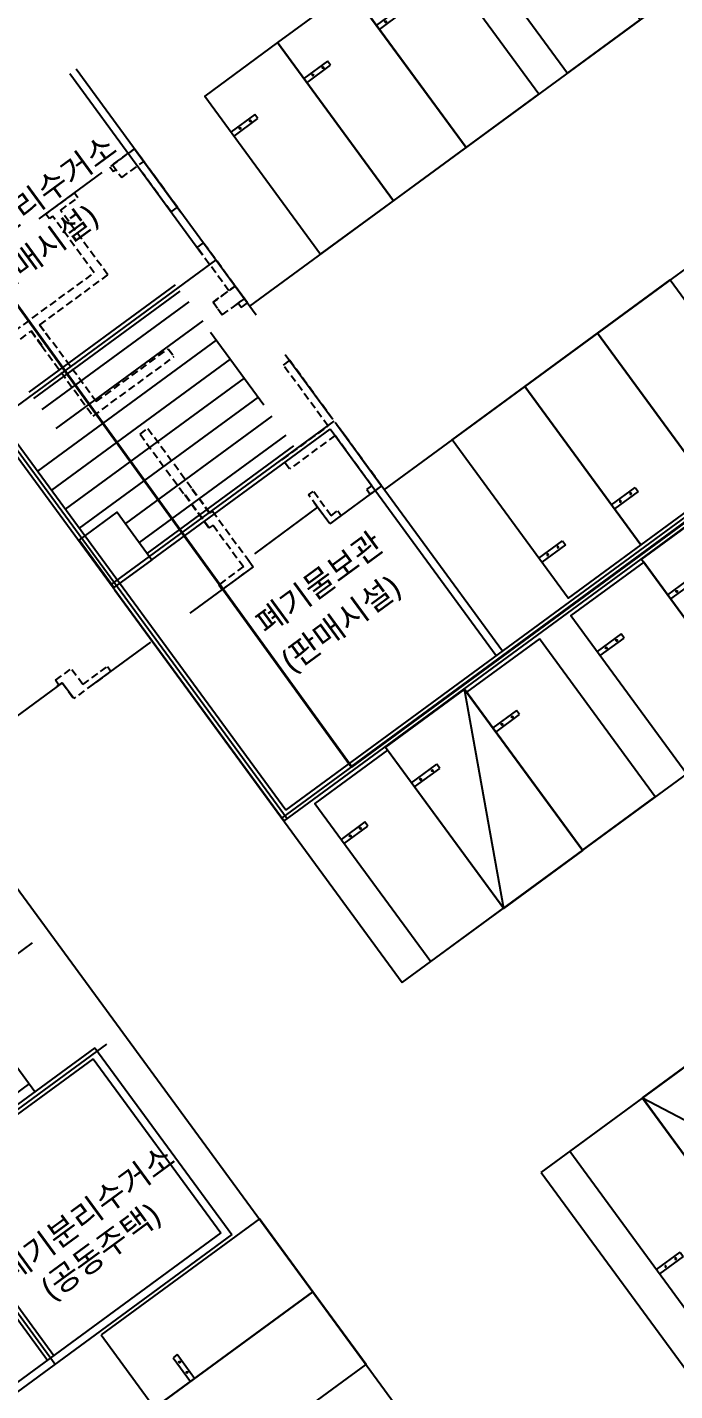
# Model space of a CAD drawing. Header units: millimetres. Extents: x 75184266 to 76346726, y -35077925 to -33679385.
# Drawn here: x 75416864 to 75433378, y -34621890 to -34587140 of the extents above; entities that cross this region are included whole.
import ezdxf
from ezdxf.enums import TextEntityAlignment as Align

# ---------------------------------------------------------------- set-up
doc = ezdxf.new("R2010")
doc.units = ezdxf.units.MM
doc.header["$LTSCALE"] = 50
doc.header["$MEASUREMENT"] = 0
doc.linetypes.add('HIDDEN2', pattern=[0.1875, 0.125, -0.0625])
doc.linetypes.add('XR-지하3층$0$H', pattern=[1.3, 0.8, -0.5])
doc.layers.add('XR-지하3층$0$일반주차', color=8, linetype='CONTINUOUS')
doc.layers.add('XR-지하3층$0$확장형주차', color=8, linetype='CONTINUOUS')
doc.layers.add('건축', color=8, linetype='CONTINUOUS', plot=False)
doc.layers.add('유도관제-주차면B2', color=7, linetype='CONTINUOUS', lineweight=100)
doc.styles.add('XR-지하3층$0$맑은고딕', font='')
doc.styles.get('XR-지하3층$0$맑은고딕').set_extended_font_data('Malgun Gothic')

# ---------------------------------------------------------------- blocks, each defined once
blk = doc.blocks.new('XR-지하3층$0$확장형 주차')
at = {"layer": 'XR-지하3층$0$확장형주차', "color": 7}
for p, q in [((0, 3965), (800, 3965)), ((0, 3835), (800, 3835)), ((800, 3835), (800, 3965))]:
    blk.add_line(p, q, dxfattribs=at)
blk.add_lwpolyline([(2500, 5100), (0, 0)], dxfattribs=at)
blk.add_lwpolyline([(2500, 5091), (0, 5091), (0, -9), (2500, -9)], close=True, dxfattribs=at)
for centre in [(238, 3900), (613, 3900)]:
    blk.add_circle(centre, 17.5, dxfattribs=at)
blk = doc.blocks.new('XR-지하3층$0$일반형 주차')
at = {"layer": 'XR-지하3층$0$일반주차'}
for p, q in [((750, 3865), (0, 3865)), ((750, 3735), (750, 3865)), ((0, 3735), (750, 3735))]:
    blk.add_line(p, q, dxfattribs=at)
blk.add_lwpolyline([(2300, 5000), (0, 5000), (0, 0), (2300, 0)], close=True, dxfattribs=at)
for centre in [(238, 3800), (563, 3800)]:
    blk.add_circle(centre, 17.5, dxfattribs=at)

msp = doc.modelspace()

# ---------------------------------------------------------------- linework, layer by layer
at = {"layer": '건축', "ltscale": 1000}
for p, q in [((75425970, -34598927), (75480522, -34558932)), ((75426427, -34611487), (75478122, -34573587)), ((75426427, -34611487), (75472800, -34577490)), ((75422541, -34594250), (75443622, -34578794)), ((75429975, -34616326), (75476347, -34582328))]:
    msp.add_line(p, q, dxfattribs=at)
at = {"layer": '건축', "ltscale": 100}
for p, q in [((75423353, -34607294), (75479322, -34566260)), ((75423494, -34607314), (75410845, -34590062)), ((75415986, -34597243), (75421676, -34593072)), ((75420989, -34594136), (75417237, -34596886)), ((75421344, -34594620), (75417592, -34597370)), ((75421685, -34595114), (75417124, -34598457)), ((75421536, -34594910), (75422894, -34596761)), ((75422040, -34595597), (75417479, -34598941)), ((75422395, -34596081), (75417834, -34599425)), ((75422750, -34596565), (75418189, -34599909)), ((75418999, -34601353), (75424690, -34597181)), ((75423105, -34597049), (75419367, -34599789)), ((75423459, -34597533), (75419721, -34600273)), ((75416992, -34610476), (75412667, -34613647)), ((75417057, -34614272), (75415283, -34611852)), ((75418884, -34613056), (75414217, -34616479)), ((75416924, -34614061), (75414211, -34616051)), ((75414815, -34617443), (75417577, -34621210))]:
    msp.add_line(p, q, dxfattribs=at)
at = {"layer": '건축', "ltscale": 0.5}
for p, q in [((75423456, -34607094), (75479263, -34566179)), ((75423412, -34607374), (75479220, -34566459)), ((75421337, -34592948), (75417948, -34588326)), ((75421617, -34592991), (75418110, -34588208)), ((75423413, -34607373), (75410764, -34590121)), ((75423456, -34607094), (75410925, -34590003)), ((75416911, -34596442), (75420649, -34593701)), ((75417029, -34596603), (75420767, -34593862)), ((75420043, -34600712), (75424587, -34597380)), ((75428824, -34603159), (75424587, -34597380)), ((75428985, -34603040), (75424749, -34597261)), ((75419924, -34600551), (75423663, -34597810)), ((75419103, -34601494), (75419103, -34601494)), ((75418590, -34613148), (75416491, -34614687)), ((75418590, -34613148), (75422081, -34617908)), ((75418548, -34613427, 0), (75416610, -34614848)), ((75418547, -34613427), (75421801, -34617865)), ((75415083, -34617638), (75417540, -34620989)), ((75421801, -34617865, 0), (75414040, -34623555)), ((75422081, -34617908), (75414106, -34623755)), ((75414906, -34617735), (75417379, -34621108))]:
    msp.add_line(p, q, dxfattribs=at)
at = {"layer": '건축', "linetype": 'HIDDEN2', "ltscale": 30}
for p, q in [((75419076, -34590621), (75419600, -34590236)), ((75419600, -34590236), (75419748, -34590438)), ((75418971, -34590698), (75419060, -34590819)), ((75418068, -34591360), (75418156, -34591481)), ((75417624, -34591685), (75417342, -34591893)), ((75417342, -34591893), (75417431, -34592013)), ((75420533, -34591846), (75420694, -34591728)), ((75420533, -34591846), (75420694, -34591728)), ((75421195, -34592749), (75421357, -34592631)), ((75416313, -34595054), (75418570, -34593398)), ((75417186, -34594723), (75418920, -34593451)), ((75421603, -34594150), (75422167, -34593736)), ((75421839, -34594472), (75422404, -34594058)), ((75422256, -34593856), (75422404, -34594058)), ((75422319, -34594281), (75422480, -34594163)), ((75416461, -34595255), (75416960, -34594889)), ((75418624, -34596682), (75417452, -34595086)), ((75417227, -34595251), (75418546, -34597049)), ((75418624, -34596682), (75420462, -34595334)), ((75418546, -34597049), (75420610, -34595535)), ((75423396, -34595749), (75423557, -34595630)), ((75419741, -34597512), (75420877, -34599060)), ((75419942, -34597364), (75421078, -34598912)), ((75425523, -34598919), (75425652, -34598825)), ((75425523, -34598919), (75425612, -34599040)), ((75424039, -34599060), (75424160, -34598971)), ((75424181, -34599253), (75424270, -34599374)), ((75421586, -34599470), (75422627, -34600889)), ((75424612, -34599588), (75424782, -34599463)), ((75424782, -34599463), (75424870, -34599584)), ((75421603, -34599830), (75422377, -34600886)), ((75422377, -34600886), (75421749, -34601348)), ((75422627, -34600889), (75421837, -34601468)), ((75421749, -34601348), (75421837, -34601468)), ((75418282, -34603891), (75418910, -34603430)), ((75418910, -34603430), (75418999, -34603551)), ((75417583, -34603784), (75417986, -34603488)), ((75417671, -34603905), (75417583, -34603784)), ((75417671, -34603905), (75417631, -34603934))]:
    msp.add_line(p, q, dxfattribs=at)
at = {"layer": '건축'}
for p, q in [((75405281, -34593636), (75430764, -34628395)), ((75419094, -34601486), (75426427, -34611487)), ((75429975, -34616326), (75436006, -34624552))]:
    msp.add_line(p, q, dxfattribs=at)
at = {"layer": '건축', "linetype": 'XR-지하3층$0$H', "ltscale": 50}
msp.add_lwpolyline([(75411924, -34595868), (75419600, -34590236), (75425902, -34598827), (75424580, -34599797), (75424270, -34599374), (75422480, -34600687), (75422627, -34600889), (75418048, -34604249), (75417752, -34603845), (75412789, -34607486)], dxfattribs=at)
at = {"layer": '건축', "linetype": 'HIDDEN2', "ltscale": 30}
for points in [[(75419600, -34590236), (75418971, -34590698)], [(75420694, -34591728), (75419600, -34590236)], [(75419060, -34590819), (75419124, -34590771)], [(75420533, -34591846), (75419675, -34590677)], [(75418068, -34591360), (75417624, -34591685)], [(75417713, -34591806), (75418156, -34591481)], [(75417511, -34591954), (75417431, -34592013)], [(75418570, -34593398), (75417511, -34591954)], [(75418920, -34593451), (75417713, -34591806)], [(75422480, -34594163), (75421357, -34592631)], [(75422006, -34593854), (75421195, -34592749)], [(75422162, -34594236), (75422404, -34594058)], [(75421839, -34594472), (75421603, -34594150)], [(75422319, -34594281), (75422242, -34594176)], [(75417452, -34595086), (75417444, -34595092), (75417178, -34594729), (75417186, -34594723)], [(75417227, -34595251), (75417235, -34595246), (75416969, -34594883), (75416960, -34594889)], [(75420462, -34595334), (75420610, -34595535)], [(75420462, -34595334), (75420610, -34595535)], [(75424537, -34597305), (75423396, -34595749)], [(75424994, -34597590), (75423557, -34595630)], [(75419741, -34597512), (75419942, -34597364)], [(75424715, -34597547), (75423554, -34598398), (75423376, -34598157), (75424537, -34597305)], [(75425652, -34598825), (75424715, -34597547)], [(75425902, -34598827), (75424817, -34597348)], [(75421078, -34598912), (75421070, -34598918), (75421514, -34599523), (75421522, -34599517)], [(75425902, -34598827), (75425612, -34599040)], [(75421506, -34599901), (75420885, -34599054), (75420877, -34599060)], [(75424580, -34599797), (75424039, -34599060)], [(75424612, -34599588), (75424160, -34598971)], [(75421586, -34599470), (75421522, -34599517)], [(75424870, -34599584), (75424580, -34599797)], [(75421603, -34599830), (75421506, -34599901)], [(75418282, -34603891), (75417986, -34603488)], [(75418999, -34603551), (75418048, -34604249)], [(75417631, -34603934), (75417671, -34603905)], [(75417671, -34603905), (75417752, -34603845)], [(75417752, -34603845), (75418048, -34604249)]]:
    msp.add_lwpolyline(points, dxfattribs=at)
for points in [[(75419600, -34590236), (75419035, -34590650), (75419272, -34590973), (75419836, -34590559)], [(75422167, -34593736), (75421603, -34594150), (75421839, -34594472), (75422404, -34594058)], [(75417452, -34595086), (75417444, -34595092), (75417178, -34594729), (75417186, -34594723)], [(75417227, -34595251), (75417235, -34595246), (75416969, -34594883), (75416960, -34594889)], [(75421522, -34599517), (75421514, -34599523), (75421070, -34598918), (75421078, -34598912)], [(75421506, -34599901), (75421498, -34599907), (75420877, -34599060), (75420885, -34599054)]]:
    msp.add_lwpolyline(points, close=True, dxfattribs=at)
at = {"layer": '건축', "ltscale": 0.5}
msp.add_lwpolyline([(75420043, -34600712), (75419075, -34601421), (75418188, -34600212), (75419156, -34599502)], close=True, dxfattribs=at)
at = {"layer": '유도관제-주차면B2', "lineweight": 40}
msp.add_lwpolyline([(75448342, -34548306), (75448342, -34548306), (75437441, -34556298), (75439860, -34559598), (75408162, -34582560), (75425133, -34605989), (75479241, -34566319), (75508512, -34606244)], dxfattribs=at)

# ---------------------------------------------------------------- block references
at = {"layer": '유도관제-주차면B2'}
for name, p, rotation in [('XR-지하3층$0$일반형 주차', (75430642, -34588310), 36.24693643721413), ('XR-지하3층$0$일반형 주차', (75428057, -34590206), 36.24693643721413), ('XR-지하3층$0$일반형 주차', (75426202, -34591565), 36.24693643721413), ('XR-지하3층$0$일반형 주차', (75424347, -34592925), 36.24693643721413), ('XR-지하3층$0$확장형 주차', (75435543, -34604804), 36.24693643721413), ('XR-지하3층$0$일반형 주차', (75433688, -34606164), 36.24693643721413), ('XR-지하3층$0$일반형 주차', (75431026, -34608115), 36.24693643721413), ('XR-지하3층$0$확장형 주차', (75429010, -34609594), 36.24693643721413), ('XR-지하3층$0$일반형 주차', (75427155, -34610954), 36.24693643721413), ('XR-지하3층$0$일반형 주차', (75424145, -34619367), 126.2469333594607), ('XR-지하3층$0$일반형 주차', (75425505, -34621222), 126.2469333594607)]:
    msp.add_blockref(name, p, dxfattribs=dict(at, rotation=rotation))
at = {"layer": '유도관제-주차면B2', "xscale": -1, "rotation": 216.2469364372141}
for name, p in [('XR-지하3층$0$일반형 주차', (75431410, -34594939)), ('XR-지하3층$0$일반형 주차', (75429555, -34596299)), ('XR-지하3층$0$일반형 주차', (75427700, -34597659)), ('XR-지하3층$0$확장형 주차', (75432558, -34614433)), ('XR-지하3층$0$일반형 주차', (75430703, -34615792))]:
    msp.add_blockref(name, p, dxfattribs=at)

# ---------------------------------------------------------------- texts
at = {"layer": '건축', "style": 'XR-지하3층$0$맑은고딕'}
for s, p in [('쓰레기분리수거소', (75416595, -34591847)), ('(판매시설)', (75417138, -34592878)), ('폐기물보관', (75424309, -34601298)), ('(판매시설)', (75424852, -34602329)), ('쓰레기분리수거소', (75418078, -34617602)), ('(공동주택)', (75418728, -34618327))]:
    msp.add_text(s, height=600, rotation=36.2469, dxfattribs=at).set_placement(p, align=Align.MIDDLE_CENTER)

doc.saveas('drawing.dxf')
